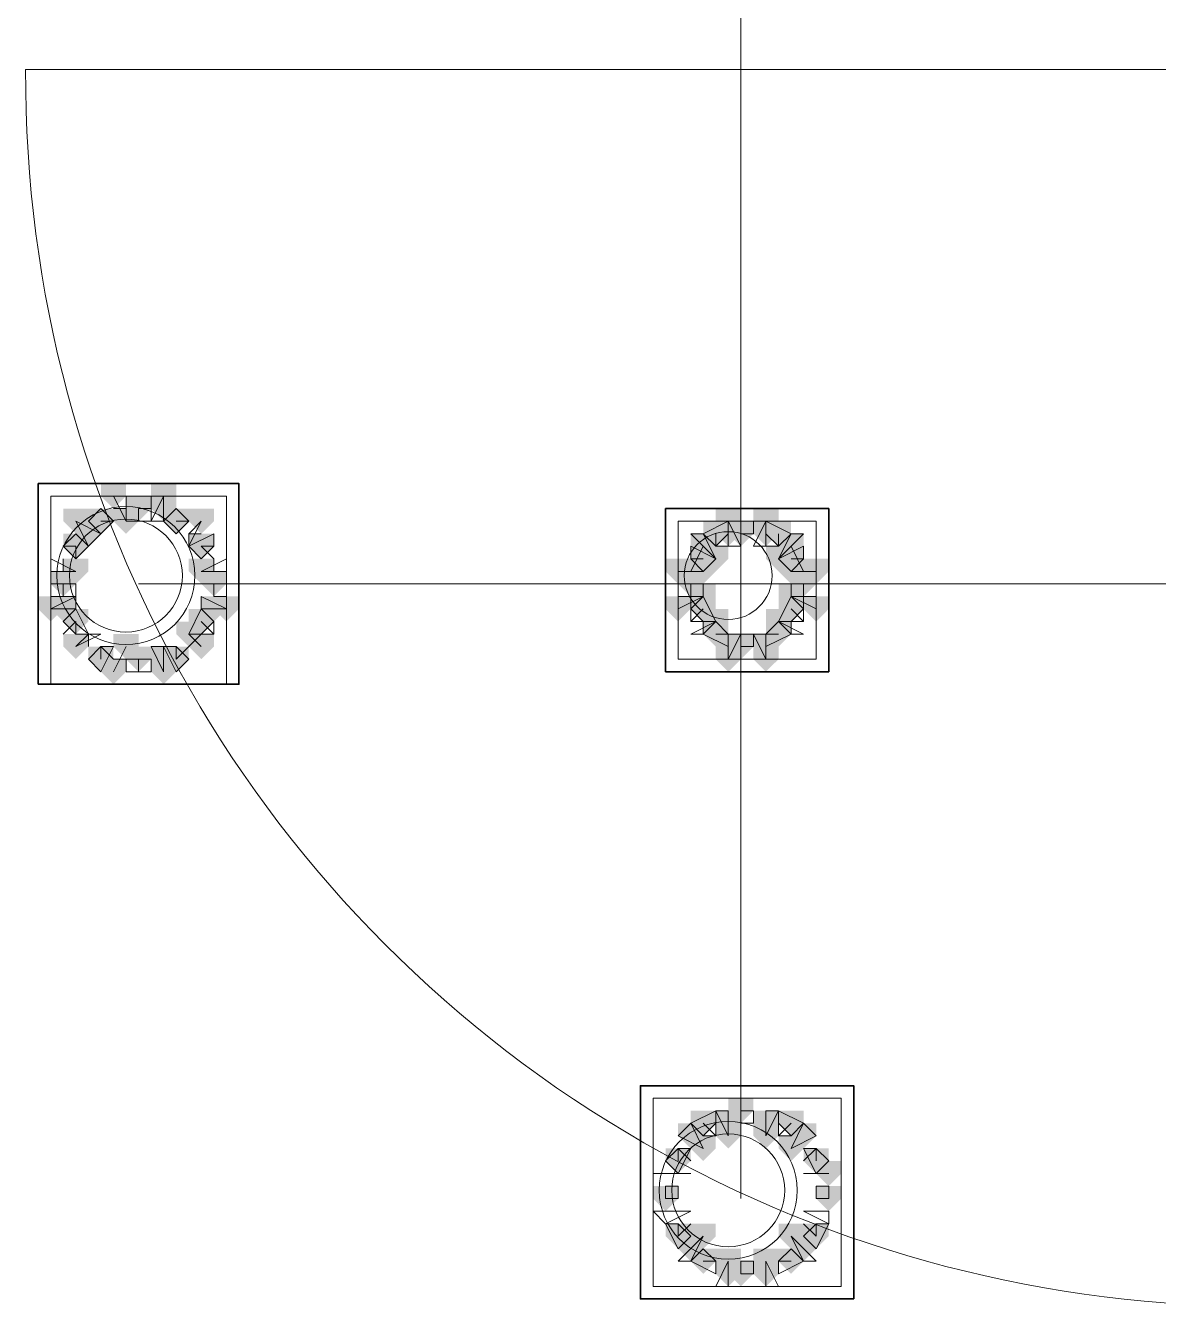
# Model space of a CAD drawing. Header units: millimetres. Extents: x 2315 to 4619, y 1334 to 1897.
# Drawn here: x 3858.02 to 3863.53, y 1548.68 to 1554.92 of the extents above; entities that cross this region are included whole.
import ezdxf

# ---------------------------------------------------------------- set-up
doc = ezdxf.new("R2010")
doc.units = ezdxf.units.MM
for name, color, linetype, true_color in [('PDF_10', 7, 'Continuous', 0x00b85c), ('PDF_AXIS', 7, 'Continuous', 0x00b85c), ('PDF_柱构件', 7, 'Continuous', 0x00b85c), ('PDF_转运站初步方案', 7, 'Continuous', 0x00b85c)]:
    doc.layers.add(name, color=color, linetype=linetype, true_color=true_color)
doc.layers.add('PDF_中心线层', color=1, linetype='Continuous')
doc.layers.add('PDF_粗实线层', color=7, linetype='Continuous')

msp = doc.modelspace()

# ---------------------------------------------------------------- hatches: boundary and pattern name
at = {"layer": 'PDF_10', "transparency": 33554559}
for points in [[(3858.5652, 1552.6298), (3858.5041, 1552.6298), (3858.5041, 1552.5687), (3858.5652, 1552.5076), (3858.6263, 1552.5687), (3858.6263, 1552.6298)], [(3858.5652, 1552.6298), (3858.5041, 1552.6298), (3858.5041, 1552.5687), (3858.5652, 1552.5076), (3858.6263, 1552.5687), (3858.6263, 1552.6298)], [(3858.3819, 1552.5687), (3858.3209, 1552.5687), (3858.3209, 1552.5076), (3858.3819, 1552.4466), (3858.443, 1552.5076), (3858.443, 1552.5687)], [(3858.3819, 1552.5687), (3858.3209, 1552.5687), (3858.3209, 1552.5076), (3858.3819, 1552.4466), (3858.443, 1552.5076), (3858.443, 1552.5687)], [(3858.3819, 1552.5687), (3858.3209, 1552.5687), (3858.3209, 1552.5076), (3858.3819, 1552.4466), (3858.443, 1552.5076), (3858.443, 1552.5687)], [(3858.7484, 1552.5687), (3858.6873, 1552.5687), (3858.6873, 1552.5076), (3858.7484, 1552.4466), (3858.8095, 1552.5076), (3858.8095, 1552.5687)], [(3858.7484, 1552.5687), (3858.6873, 1552.5687), (3858.6873, 1552.5076), (3858.7484, 1552.4466), (3858.8095, 1552.5076), (3858.8095, 1552.5687)], [(3858.7484, 1552.5687), (3858.6873, 1552.5687), (3858.6873, 1552.5076), (3858.7484, 1552.4466), (3858.8095, 1552.5076), (3858.8095, 1552.5687)], [(3861.3749, 1552.5076), (3861.3138, 1552.5076), (3861.3138, 1552.4466), (3861.3749, 1552.3855), (3861.436, 1552.4466), (3861.436, 1552.5076)], [(3861.3749, 1552.5076), (3861.3138, 1552.5076), (3861.3138, 1552.4466), (3861.3749, 1552.3855), (3861.436, 1552.4466), (3861.436, 1552.5076)], [(3861.4971, 1552.5076), (3861.436, 1552.5076), (3861.436, 1552.4466), (3861.4971, 1552.3855), (3861.5582, 1552.4466), (3861.5582, 1552.5076)], [(3861.4971, 1552.5076), (3861.436, 1552.5076), (3861.436, 1552.4466), (3861.4971, 1552.3855), (3861.5582, 1552.4466), (3861.5582, 1552.5076)], [(3861.6803, 1552.5076), (3861.6192, 1552.5076), (3861.6192, 1552.4466), (3861.6803, 1552.3855), (3861.7414, 1552.4466), (3861.7414, 1552.5076)], [(3861.6803, 1552.5076), (3861.6192, 1552.5076), (3861.6192, 1552.4466), (3861.6803, 1552.3855), (3861.7414, 1552.4466), (3861.7414, 1552.5076)], [(3858.2598, 1552.4466), (3858.1987, 1552.4466), (3858.1987, 1552.3855), (3858.2598, 1552.3244), (3858.3209, 1552.3855), (3858.3209, 1552.4466)], [(3858.2598, 1552.4466), (3858.1987, 1552.4466), (3858.1987, 1552.3855), (3858.2598, 1552.3244), (3858.3209, 1552.3855), (3858.3209, 1552.4466)], [(3858.8706, 1552.4466), (3858.8095, 1552.4466), (3858.8095, 1552.3855), (3858.8706, 1552.3244), (3858.9317, 1552.3855), (3858.9317, 1552.4466)], [(3858.8706, 1552.4466), (3858.8095, 1552.4466), (3858.8095, 1552.3855), (3858.8706, 1552.3244), (3858.9317, 1552.3855), (3858.9317, 1552.4466)], [(3861.3138, 1552.3855), (3861.2527, 1552.3855), (3861.2527, 1552.3244), (3861.3138, 1552.2633), (3861.3749, 1552.3244), (3861.3749, 1552.3855)], [(3861.3138, 1552.3855), (3861.2527, 1552.3855), (3861.2527, 1552.3244), (3861.3138, 1552.2633), (3861.3749, 1552.3244), (3861.3749, 1552.3855)], [(3861.7414, 1552.3855), (3861.6803, 1552.3855), (3861.6803, 1552.3244), (3861.7414, 1552.2633), (3861.8025, 1552.3244), (3861.8025, 1552.3855)], [(3861.7414, 1552.3855), (3861.6803, 1552.3855), (3861.6803, 1552.3244), (3861.7414, 1552.2633), (3861.8025, 1552.3244), (3861.8025, 1552.3855)], [(3858.1987, 1552.2633), (3858.1376, 1552.2633), (3858.1376, 1552.2022), (3858.1987, 1552.1412), (3858.2598, 1552.2022), (3858.2598, 1552.2633)], [(3858.1987, 1552.2633), (3858.1376, 1552.2633), (3858.1376, 1552.2022), (3858.1987, 1552.1412), (3858.2598, 1552.2022), (3858.2598, 1552.2633)], [(3858.1987, 1552.2633), (3858.1376, 1552.2633), (3858.1376, 1552.2022), (3858.1987, 1552.1412), (3858.2598, 1552.2022), (3858.2598, 1552.2633)], [(3858.9317, 1552.2633), (3858.8706, 1552.2633), (3858.8706, 1552.2022), (3858.9317, 1552.1412), (3858.9927, 1552.2022), (3858.9927, 1552.2633)], [(3858.9317, 1552.2633), (3858.8706, 1552.2633), (3858.8706, 1552.2022), (3858.9317, 1552.1412), (3858.9927, 1552.2022), (3858.9927, 1552.2633)], [(3861.2527, 1552.2633), (3861.1917, 1552.2633), (3861.1917, 1552.2022), (3861.2527, 1552.1412), (3861.3138, 1552.2022), (3861.3138, 1552.2633)], [(3861.2527, 1552.2633), (3861.1917, 1552.2633), (3861.1917, 1552.2022), (3861.2527, 1552.1412), (3861.3138, 1552.2022), (3861.3138, 1552.2633)], [(3861.2527, 1552.2633), (3861.1917, 1552.2633), (3861.1917, 1552.2022), (3861.2527, 1552.1412), (3861.3138, 1552.2022), (3861.3138, 1552.2633)], [(3861.8025, 1552.2633), (3861.7414, 1552.2633), (3861.7414, 1552.2022), (3861.8025, 1552.1412), (3861.8636, 1552.2022), (3861.8636, 1552.2633)], [(3861.8025, 1552.2633), (3861.7414, 1552.2633), (3861.7414, 1552.2022), (3861.8025, 1552.1412), (3861.8636, 1552.2022), (3861.8636, 1552.2633)], [(3861.8025, 1552.2633), (3861.7414, 1552.2633), (3861.7414, 1552.2022), (3861.8025, 1552.1412), (3861.8636, 1552.2022), (3861.8636, 1552.2633)], [(3861.3138, 1552.1412), (3861.2527, 1552.1412), (3861.2527, 1552.0801), (3861.3138, 1552.019), (3861.3749, 1552.0801), (3861.3749, 1552.1412)], [(3861.3138, 1552.1412), (3861.2527, 1552.1412), (3861.2527, 1552.0801), (3861.3138, 1552.019), (3861.3749, 1552.0801), (3861.3749, 1552.1412)], [(3861.7414, 1552.1412), (3861.6803, 1552.1412), (3861.6803, 1552.0801), (3861.7414, 1552.019), (3861.8025, 1552.0801), (3861.8025, 1552.1412)], [(3861.7414, 1552.1412), (3861.6803, 1552.1412), (3861.6803, 1552.0801), (3861.7414, 1552.019), (3861.8025, 1552.0801), (3861.8025, 1552.1412)], [(3858.2598, 1552.0801), (3858.1987, 1552.0801), (3858.1987, 1552.019), (3858.2598, 1551.9579), (3858.3209, 1552.019), (3858.3209, 1552.0801)], [(3858.2598, 1552.0801), (3858.1987, 1552.0801), (3858.1987, 1552.019), (3858.2598, 1551.9579), (3858.3209, 1552.019), (3858.3209, 1552.0801)], [(3858.8706, 1552.0801), (3858.8095, 1552.0801), (3858.8095, 1552.019), (3858.8706, 1551.9579), (3858.9317, 1552.019), (3858.9317, 1552.0801)], [(3858.8706, 1552.0801), (3858.8095, 1552.0801), (3858.8095, 1552.019), (3858.8706, 1551.9579), (3858.9317, 1552.019), (3858.9317, 1552.0801)], [(3861.3749, 1552.019), (3861.3138, 1552.019), (3861.3138, 1551.9579), (3861.3749, 1551.8968), (3861.436, 1551.9579), (3861.436, 1552.019)], [(3861.3749, 1552.019), (3861.3138, 1552.019), (3861.3138, 1551.9579), (3861.3749, 1551.8968), (3861.436, 1551.9579), (3861.436, 1552.019)], [(3861.3749, 1552.019), (3861.3138, 1552.019), (3861.3138, 1551.9579), (3861.3749, 1551.8968), (3861.436, 1551.9579), (3861.436, 1552.019)], [(3861.6803, 1552.019), (3861.6192, 1552.019), (3861.6192, 1551.9579), (3861.6803, 1551.8968), (3861.7414, 1551.9579), (3861.7414, 1552.019)], [(3861.6803, 1552.019), (3861.6192, 1552.019), (3861.6192, 1551.9579), (3861.6803, 1551.8968), (3861.7414, 1551.9579), (3861.7414, 1552.019)], [(3861.6803, 1552.019), (3861.6192, 1552.019), (3861.6192, 1551.9579), (3861.6803, 1551.8968), (3861.7414, 1551.9579), (3861.7414, 1552.019)], [(3861.4971, 1551.9579), (3861.436, 1551.9579), (3861.436, 1551.8968), (3861.4971, 1551.8357), (3861.5582, 1551.8968), (3861.5582, 1551.9579)], [(3861.4971, 1551.9579), (3861.436, 1551.9579), (3861.436, 1551.8968), (3861.4971, 1551.8357), (3861.5582, 1551.8968), (3861.5582, 1551.9579)], [(3858.3819, 1551.8968), (3858.3209, 1551.8968), (3858.3209, 1551.8357), (3858.3819, 1551.7747), (3858.443, 1551.8357), (3858.443, 1551.8968)], [(3858.3819, 1551.8968), (3858.3209, 1551.8968), (3858.3209, 1551.8357), (3858.3819, 1551.7747), (3858.443, 1551.8357), (3858.443, 1551.8968)], [(3858.5652, 1551.8968), (3858.5041, 1551.8968), (3858.5041, 1551.8357), (3858.5652, 1551.7747), (3858.6263, 1551.8357), (3858.6263, 1551.8968)], [(3858.5652, 1551.8968), (3858.5041, 1551.8968), (3858.5041, 1551.8357), (3858.5652, 1551.7747), (3858.6263, 1551.8357), (3858.6263, 1551.8968)], [(3858.7484, 1551.8968), (3858.6873, 1551.8968), (3858.6873, 1551.8357), (3858.7484, 1551.7747), (3858.8095, 1551.8357), (3858.8095, 1551.8968)], [(3858.7484, 1551.8968), (3858.6873, 1551.8968), (3858.6873, 1551.8357), (3858.7484, 1551.7747), (3858.8095, 1551.8357), (3858.8095, 1551.8968)], [(3861.4971, 1549.6979), (3861.436, 1549.6979), (3861.436, 1549.6368), (3861.4971, 1549.5757), (3861.5582, 1549.6368), (3861.5582, 1549.6979)], [(3861.4971, 1549.6979), (3861.436, 1549.6979), (3861.436, 1549.6368), (3861.4971, 1549.5757), (3861.5582, 1549.6368), (3861.5582, 1549.6979)], [(3861.3138, 1549.6368), (3861.2527, 1549.6368), (3861.2527, 1549.5757), (3861.3138, 1549.5147), (3861.3749, 1549.5757), (3861.3749, 1549.6368)], [(3861.3138, 1549.6368), (3861.2527, 1549.6368), (3861.2527, 1549.5757), (3861.3138, 1549.5147), (3861.3749, 1549.5757), (3861.3749, 1549.6368)], [(3861.7414, 1549.6368), (3861.6803, 1549.6368), (3861.6803, 1549.5757), (3861.7414, 1549.5147), (3861.8025, 1549.5757), (3861.8025, 1549.6368)], [(3861.7414, 1549.6368), (3861.6803, 1549.6368), (3861.6803, 1549.5757), (3861.7414, 1549.5147), (3861.8025, 1549.5757), (3861.8025, 1549.6368)], [(3861.1917, 1549.4536), (3861.1306, 1549.4536), (3861.1306, 1549.3925), (3861.1917, 1549.3314), (3861.2527, 1549.3925), (3861.2527, 1549.4536)], [(3861.1917, 1549.4536), (3861.1306, 1549.4536), (3861.1306, 1549.3925), (3861.1917, 1549.3314), (3861.2527, 1549.3925), (3861.2527, 1549.4536)], [(3861.8636, 1549.4536), (3861.8025, 1549.4536), (3861.8025, 1549.3925), (3861.8636, 1549.3314), (3861.9246, 1549.3925), (3861.9246, 1549.4536)], [(3861.8636, 1549.4536), (3861.8025, 1549.4536), (3861.8025, 1549.3925), (3861.8636, 1549.3314), (3861.9246, 1549.3925), (3861.9246, 1549.4536)], [(3861.1306, 1549.2703), (3861.0695, 1549.2703), (3861.0695, 1549.2093), (3861.1306, 1549.1482), (3861.1917, 1549.2093), (3861.1917, 1549.2703)], [(3861.1306, 1549.2703), (3861.0695, 1549.2703), (3861.0695, 1549.2093), (3861.1306, 1549.1482), (3861.1917, 1549.2093), (3861.1917, 1549.2703)], [(3861.9246, 1549.2703), (3861.8636, 1549.2703), (3861.8636, 1549.2093), (3861.9246, 1549.1482), (3861.9857, 1549.2093), (3861.9857, 1549.2703)], [(3861.9246, 1549.2703), (3861.8636, 1549.2703), (3861.8636, 1549.2093), (3861.9246, 1549.1482), (3861.9857, 1549.2093), (3861.9857, 1549.2703)], [(3861.1917, 1549.0871), (3861.1306, 1549.0871), (3861.1306, 1549.026), (3861.1917, 1548.9649), (3861.2527, 1549.026), (3861.2527, 1549.0871)], [(3861.1917, 1549.0871), (3861.1306, 1549.0871), (3861.1306, 1549.026), (3861.1917, 1548.9649), (3861.2527, 1549.026), (3861.2527, 1549.0871)], [(3861.8636, 1549.0871), (3861.8025, 1549.0871), (3861.8025, 1549.026), (3861.8636, 1548.9649), (3861.9246, 1549.026), (3861.9246, 1549.0871)], [(3861.8636, 1549.0871), (3861.8025, 1549.0871), (3861.8025, 1549.026), (3861.8636, 1548.9649), (3861.9246, 1549.026), (3861.9246, 1549.0871)], [(3861.3138, 1548.9649), (3861.2527, 1548.9649), (3861.2527, 1548.9039), (3861.3138, 1548.8428), (3861.3749, 1548.9039), (3861.3749, 1548.9649)], [(3861.3138, 1548.9649), (3861.2527, 1548.9649), (3861.2527, 1548.9039), (3861.3138, 1548.8428), (3861.3749, 1548.9039), (3861.3749, 1548.9649)], [(3861.7414, 1548.9649), (3861.6803, 1548.9649), (3861.6803, 1548.9039), (3861.7414, 1548.8428), (3861.8025, 1548.9039), (3861.8025, 1548.9649)], [(3861.7414, 1548.9649), (3861.6803, 1548.9649), (3861.6803, 1548.9039), (3861.7414, 1548.8428), (3861.8025, 1548.9039), (3861.8025, 1548.9649)], [(3861.4971, 1548.9039), (3861.436, 1548.9039), (3861.436, 1548.8428), (3861.4971, 1548.7817), (3861.5582, 1548.8428), (3861.5582, 1548.9039)], [(3861.4971, 1548.9039), (3861.436, 1548.9039), (3861.436, 1548.8428), (3861.4971, 1548.7817), (3861.5582, 1548.8428), (3861.5582, 1548.9039)]]:
    msp.add_hatch(color=6, dxfattribs=at).paths.add_polyline_path(points)
at = {"layer": 'PDF_柱构件', "transparency": 33554559}
for points in [[(3858.443, 1552.6909), (3858.3819, 1552.6909), (3858.3819, 1552.6298), (3858.443, 1552.5687), (3858.5041, 1552.6298), (3858.5041, 1552.6909)], [(3858.6873, 1552.6909), (3858.6263, 1552.6909), (3858.6263, 1552.6298), (3858.6873, 1552.5687), (3858.7484, 1552.6298), (3858.7484, 1552.6909)], [(3858.6873, 1552.6298), (3858.6263, 1552.6298), (3858.6263, 1552.5687), (3858.6873, 1552.5076), (3858.7484, 1552.5687), (3858.7484, 1552.6298)], [(3858.2598, 1552.5687), (3858.1987, 1552.5687), (3858.1987, 1552.5076), (3858.2598, 1552.4466), (3858.3209, 1552.5076), (3858.3209, 1552.5687)], [(3858.5041, 1552.5687), (3858.443, 1552.5687), (3858.443, 1552.5076), (3858.5041, 1552.4466), (3858.5652, 1552.5076), (3858.5652, 1552.5687)], [(3858.8706, 1552.5687), (3858.8095, 1552.5687), (3858.8095, 1552.5076), (3858.8706, 1552.4466), (3858.9317, 1552.5076), (3858.9317, 1552.5687)], [(3861.436, 1552.5687), (3861.3749, 1552.5687), (3861.3749, 1552.5076), (3861.436, 1552.4466), (3861.4971, 1552.5076), (3861.4971, 1552.5687)], [(3861.6192, 1552.5687), (3861.5582, 1552.5687), (3861.5582, 1552.5076), (3861.6192, 1552.4466), (3861.6803, 1552.5076), (3861.6803, 1552.5687)], [(3858.3209, 1552.5076), (3858.2598, 1552.5076), (3858.2598, 1552.4466), (3858.3209, 1552.3855), (3858.3819, 1552.4466), (3858.3819, 1552.5076)], [(3861.436, 1552.5076), (3861.3749, 1552.5076), (3861.3749, 1552.4466), (3861.436, 1552.3855), (3861.4971, 1552.4466), (3861.4971, 1552.5076)], [(3861.6192, 1552.5076), (3861.5582, 1552.5076), (3861.5582, 1552.4466), (3861.6192, 1552.3855), (3861.6803, 1552.4466), (3861.6803, 1552.5076)], [(3861.3138, 1552.4466), (3861.2527, 1552.4466), (3861.2527, 1552.3855), (3861.3138, 1552.3244), (3861.3749, 1552.3855), (3861.3749, 1552.4466)], [(3861.7414, 1552.4466), (3861.6803, 1552.4466), (3861.6803, 1552.3855), (3861.7414, 1552.3244), (3861.8025, 1552.3855), (3861.8025, 1552.4466)], [(3861.3749, 1552.3855), (3861.3138, 1552.3855), (3861.3138, 1552.3244), (3861.3749, 1552.2633), (3861.436, 1552.3244), (3861.436, 1552.3855)], [(3861.6803, 1552.3855), (3861.6192, 1552.3855), (3861.6192, 1552.3244), (3861.6803, 1552.2633), (3861.7414, 1552.3244), (3861.7414, 1552.3855)], [(3858.2598, 1552.3244), (3858.1987, 1552.3244), (3858.1987, 1552.2633), (3858.2598, 1552.2022), (3858.3209, 1552.2633), (3858.3209, 1552.3244)], [(3858.8706, 1552.3244), (3858.8095, 1552.3244), (3858.8095, 1552.2633), (3858.8706, 1552.2022), (3858.9317, 1552.2633), (3858.9317, 1552.3244)], [(3861.1917, 1552.3244), (3861.1306, 1552.3244), (3861.1306, 1552.2633), (3861.1917, 1552.2022), (3861.2527, 1552.2633), (3861.2527, 1552.3244)], [(3861.2527, 1552.3244), (3861.1917, 1552.3244), (3861.1917, 1552.2633), (3861.2527, 1552.2022), (3861.3138, 1552.2633), (3861.3138, 1552.3244)], [(3861.3138, 1552.3244), (3861.2527, 1552.3244), (3861.2527, 1552.2633), (3861.3138, 1552.2022), (3861.3749, 1552.2633), (3861.3749, 1552.3244)], [(3861.7414, 1552.3244), (3861.6803, 1552.3244), (3861.6803, 1552.2633), (3861.7414, 1552.2022), (3861.8025, 1552.2633), (3861.8025, 1552.3244)], [(3861.8025, 1552.3244), (3861.7414, 1552.3244), (3861.7414, 1552.2633), (3861.8025, 1552.2022), (3861.8636, 1552.2633), (3861.8636, 1552.3244)], [(3861.8636, 1552.3244), (3861.8025, 1552.3244), (3861.8025, 1552.2633), (3861.8636, 1552.2022), (3861.9246, 1552.2633), (3861.9246, 1552.3244)], [(3861.3138, 1552.2022), (3861.2527, 1552.2022), (3861.2527, 1552.1412), (3861.3138, 1552.0801), (3861.3749, 1552.1412), (3861.3749, 1552.2022)], [(3861.7414, 1552.2022), (3861.6803, 1552.2022), (3861.6803, 1552.1412), (3861.7414, 1552.0801), (3861.8025, 1552.1412), (3861.8025, 1552.2022)], [(3858.1376, 1552.1412), (3858.0765, 1552.1412), (3858.0765, 1552.0801), (3858.1376, 1552.019), (3858.1987, 1552.0801), (3858.1987, 1552.1412)], [(3858.1987, 1552.1412), (3858.1376, 1552.1412), (3858.1376, 1552.0801), (3858.1987, 1552.019), (3858.2598, 1552.0801), (3858.2598, 1552.1412)], [(3858.9317, 1552.1412), (3858.8706, 1552.1412), (3858.8706, 1552.0801), (3858.9317, 1552.019), (3858.9927, 1552.0801), (3858.9927, 1552.1412)], [(3858.9927, 1552.1412), (3858.9317, 1552.1412), (3858.9317, 1552.0801), (3858.9927, 1552.019), (3859.0538, 1552.0801), (3859.0538, 1552.1412)], [(3861.1917, 1552.1412), (3861.1306, 1552.1412), (3861.1306, 1552.0801), (3861.1917, 1552.019), (3861.2527, 1552.0801), (3861.2527, 1552.1412)], [(3861.8636, 1552.1412), (3861.8025, 1552.1412), (3861.8025, 1552.0801), (3861.8636, 1552.019), (3861.9246, 1552.0801), (3861.9246, 1552.1412)], [(3861.3749, 1552.0801), (3861.3138, 1552.0801), (3861.3138, 1552.019), (3861.3749, 1551.9579), (3861.436, 1552.019), (3861.436, 1552.0801)], [(3861.6803, 1552.0801), (3861.6192, 1552.0801), (3861.6192, 1552.019), (3861.6803, 1551.9579), (3861.7414, 1552.019), (3861.7414, 1552.0801)], [(3858.8095, 1552.019), (3858.7484, 1552.019), (3858.7484, 1551.9579), (3858.8095, 1551.8968), (3858.8706, 1551.9579), (3858.8706, 1552.019)], [(3858.2598, 1551.9579), (3858.1987, 1551.9579), (3858.1987, 1551.8968), (3858.2598, 1551.8357), (3858.3209, 1551.8968), (3858.3209, 1551.9579)], [(3858.5041, 1551.9579), (3858.443, 1551.9579), (3858.443, 1551.8968), (3858.5041, 1551.8357), (3858.5652, 1551.8968), (3858.5652, 1551.9579)], [(3858.8706, 1551.9579), (3858.8095, 1551.9579), (3858.8095, 1551.8968), (3858.8706, 1551.8357), (3858.9317, 1551.8968), (3858.9317, 1551.9579)], [(3861.436, 1551.9579), (3861.3749, 1551.9579), (3861.3749, 1551.8968), (3861.436, 1551.8357), (3861.4971, 1551.8968), (3861.4971, 1551.9579)], [(3861.6192, 1551.9579), (3861.5582, 1551.9579), (3861.5582, 1551.8968), (3861.6192, 1551.8357), (3861.6803, 1551.8968), (3861.6803, 1551.9579)], [(3858.6873, 1551.8968), (3858.6263, 1551.8968), (3858.6263, 1551.8357), (3858.6873, 1551.7747), (3858.7484, 1551.8357), (3858.7484, 1551.8968)], [(3861.436, 1551.8968), (3861.3749, 1551.8968), (3861.3749, 1551.8357), (3861.436, 1551.7747), (3861.4971, 1551.8357), (3861.4971, 1551.8968)], [(3861.6192, 1551.8968), (3861.5582, 1551.8968), (3861.5582, 1551.8357), (3861.6192, 1551.7747), (3861.6803, 1551.8357), (3861.6803, 1551.8968)], [(3858.443, 1551.8357), (3858.3819, 1551.8357), (3858.3819, 1551.7747), (3858.443, 1551.7136), (3858.5041, 1551.7747), (3858.5041, 1551.8357)], [(3858.6873, 1551.8357), (3858.6263, 1551.8357), (3858.6263, 1551.7747), (3858.6873, 1551.7136), (3858.7484, 1551.7747), (3858.7484, 1551.8357)], [(3861.436, 1549.6368), (3861.3749, 1549.6368), (3861.3749, 1549.5757), (3861.436, 1549.5147), (3861.4971, 1549.5757), (3861.4971, 1549.6368)], [(3861.6192, 1549.6368), (3861.5582, 1549.6368), (3861.5582, 1549.5757), (3861.6192, 1549.5147), (3861.6803, 1549.5757), (3861.6803, 1549.6368)], [(3861.2527, 1549.5757), (3861.1917, 1549.5757), (3861.1917, 1549.5147), (3861.2527, 1549.4536), (3861.3138, 1549.5147), (3861.3138, 1549.5757)], [(3861.436, 1549.5757), (3861.3749, 1549.5757), (3861.3749, 1549.5147), (3861.436, 1549.4536), (3861.4971, 1549.5147), (3861.4971, 1549.5757)], [(3861.6192, 1549.5757), (3861.5582, 1549.5757), (3861.5582, 1549.5147), (3861.6192, 1549.4536), (3861.6803, 1549.5147), (3861.6803, 1549.5757)], [(3861.8025, 1549.5757), (3861.7414, 1549.5757), (3861.7414, 1549.5147), (3861.8025, 1549.4536), (3861.8636, 1549.5147), (3861.8636, 1549.5757)], [(3861.3138, 1549.5147), (3861.2527, 1549.5147), (3861.2527, 1549.4536), (3861.3138, 1549.3925), (3861.3749, 1549.4536), (3861.3749, 1549.5147)], [(3861.7414, 1549.5147), (3861.6803, 1549.5147), (3861.6803, 1549.4536), (3861.7414, 1549.3925), (3861.8025, 1549.4536), (3861.8025, 1549.5147)], [(3861.9246, 1549.3925), (3861.8636, 1549.3925), (3861.8636, 1549.3314), (3861.9246, 1549.2703), (3861.9857, 1549.3314), (3861.9857, 1549.3925)], [(3861.3138, 1549.0871), (3861.2527, 1549.0871), (3861.2527, 1549.026), (3861.3138, 1548.9649), (3861.3749, 1549.026), (3861.3749, 1549.0871)], [(3861.7414, 1549.0871), (3861.6803, 1549.0871), (3861.6803, 1549.026), (3861.7414, 1548.9649), (3861.8025, 1549.026), (3861.8025, 1549.0871)], [(3861.2527, 1549.026), (3861.1917, 1549.026), (3861.1917, 1548.9649), (3861.2527, 1548.9039), (3861.3138, 1548.9649), (3861.3138, 1549.026)], [(3861.8025, 1549.026), (3861.7414, 1549.026), (3861.7414, 1548.9649), (3861.8025, 1548.9039), (3861.8636, 1548.9649), (3861.8636, 1549.026)], [(3861.436, 1548.9649), (3861.3749, 1548.9649), (3861.3749, 1548.9039), (3861.436, 1548.8428), (3861.4971, 1548.9039), (3861.4971, 1548.9649)], [(3861.6192, 1548.9649), (3861.5582, 1548.9649), (3861.5582, 1548.9039), (3861.6192, 1548.8428), (3861.6803, 1548.9039), (3861.6803, 1548.9649)], [(3861.436, 1548.9039), (3861.3749, 1548.9039), (3861.3749, 1548.8428), (3861.436, 1548.7817), (3861.4971, 1548.8428), (3861.4971, 1548.9039)], [(3861.6192, 1548.9039), (3861.5582, 1548.9039), (3861.5582, 1548.8428), (3861.6192, 1548.7817), (3861.6803, 1548.8428), (3861.6803, 1548.9039)]]:
    msp.add_hatch(color=6, dxfattribs=at).paths.add_polyline_path(points)
at = {"layer": 'PDF_转运站初步方案', "transparency": 33554559}
for points in [[(3858.5652, 1552.6298), (3858.5041, 1552.6298), (3858.5041, 1552.5687), (3858.5652, 1552.5076), (3858.6263, 1552.5687), (3858.6263, 1552.6298)], [(3858.5652, 1552.6298), (3858.5041, 1552.6298), (3858.5041, 1552.5687), (3858.5652, 1552.5076), (3858.6263, 1552.5687), (3858.6263, 1552.6298)], [(3858.3819, 1552.5687), (3858.3209, 1552.5687), (3858.3209, 1552.5076), (3858.3819, 1552.4466), (3858.443, 1552.5076), (3858.443, 1552.5687)], [(3858.3819, 1552.5687), (3858.3209, 1552.5687), (3858.3209, 1552.5076), (3858.3819, 1552.4466), (3858.443, 1552.5076), (3858.443, 1552.5687)], [(3858.7484, 1552.5687), (3858.6873, 1552.5687), (3858.6873, 1552.5076), (3858.7484, 1552.4466), (3858.8095, 1552.5076), (3858.8095, 1552.5687)], [(3858.7484, 1552.5687), (3858.6873, 1552.5687), (3858.6873, 1552.5076), (3858.7484, 1552.4466), (3858.8095, 1552.5076), (3858.8095, 1552.5687)], [(3861.3749, 1552.5076), (3861.3138, 1552.5076), (3861.3138, 1552.4466), (3861.3749, 1552.3855), (3861.436, 1552.4466), (3861.436, 1552.5076)], [(3861.3749, 1552.5076), (3861.3138, 1552.5076), (3861.3138, 1552.4466), (3861.3749, 1552.3855), (3861.436, 1552.4466), (3861.436, 1552.5076)], [(3861.4971, 1552.5076), (3861.436, 1552.5076), (3861.436, 1552.4466), (3861.4971, 1552.3855), (3861.5582, 1552.4466), (3861.5582, 1552.5076)], [(3861.4971, 1552.5076), (3861.436, 1552.5076), (3861.436, 1552.4466), (3861.4971, 1552.3855), (3861.5582, 1552.4466), (3861.5582, 1552.5076)], [(3861.6803, 1552.5076), (3861.6192, 1552.5076), (3861.6192, 1552.4466), (3861.6803, 1552.3855), (3861.7414, 1552.4466), (3861.7414, 1552.5076)], [(3861.6803, 1552.5076), (3861.6192, 1552.5076), (3861.6192, 1552.4466), (3861.6803, 1552.3855), (3861.7414, 1552.4466), (3861.7414, 1552.5076)], [(3858.2598, 1552.4466), (3858.1987, 1552.4466), (3858.1987, 1552.3855), (3858.2598, 1552.3244), (3858.3209, 1552.3855), (3858.3209, 1552.4466)], [(3858.2598, 1552.4466), (3858.1987, 1552.4466), (3858.1987, 1552.3855), (3858.2598, 1552.3244), (3858.3209, 1552.3855), (3858.3209, 1552.4466)], [(3858.8706, 1552.4466), (3858.8095, 1552.4466), (3858.8095, 1552.3855), (3858.8706, 1552.3244), (3858.9317, 1552.3855), (3858.9317, 1552.4466)], [(3858.8706, 1552.4466), (3858.8095, 1552.4466), (3858.8095, 1552.3855), (3858.8706, 1552.3244), (3858.9317, 1552.3855), (3858.9317, 1552.4466)], [(3861.3138, 1552.3855), (3861.2527, 1552.3855), (3861.2527, 1552.3244), (3861.3138, 1552.2633), (3861.3749, 1552.3244), (3861.3749, 1552.3855)], [(3861.3138, 1552.3855), (3861.2527, 1552.3855), (3861.2527, 1552.3244), (3861.3138, 1552.2633), (3861.3749, 1552.3244), (3861.3749, 1552.3855)], [(3861.7414, 1552.3855), (3861.6803, 1552.3855), (3861.6803, 1552.3244), (3861.7414, 1552.2633), (3861.8025, 1552.3244), (3861.8025, 1552.3855)], [(3861.7414, 1552.3855), (3861.6803, 1552.3855), (3861.6803, 1552.3244), (3861.7414, 1552.2633), (3861.8025, 1552.3244), (3861.8025, 1552.3855)], [(3858.1987, 1552.2633), (3858.1376, 1552.2633), (3858.1376, 1552.2022), (3858.1987, 1552.1412), (3858.2598, 1552.2022), (3858.2598, 1552.2633)], [(3858.1987, 1552.2633), (3858.1376, 1552.2633), (3858.1376, 1552.2022), (3858.1987, 1552.1412), (3858.2598, 1552.2022), (3858.2598, 1552.2633)], [(3858.9317, 1552.2633), (3858.8706, 1552.2633), (3858.8706, 1552.2022), (3858.9317, 1552.1412), (3858.9927, 1552.2022), (3858.9927, 1552.2633)], [(3858.9317, 1552.2633), (3858.8706, 1552.2633), (3858.8706, 1552.2022), (3858.9317, 1552.1412), (3858.9927, 1552.2022), (3858.9927, 1552.2633)], [(3861.2527, 1552.2633), (3861.1917, 1552.2633), (3861.1917, 1552.2022), (3861.2527, 1552.1412), (3861.3138, 1552.2022), (3861.3138, 1552.2633)], [(3861.2527, 1552.2633), (3861.1917, 1552.2633), (3861.1917, 1552.2022), (3861.2527, 1552.1412), (3861.3138, 1552.2022), (3861.3138, 1552.2633)], [(3861.8025, 1552.2633), (3861.7414, 1552.2633), (3861.7414, 1552.2022), (3861.8025, 1552.1412), (3861.8636, 1552.2022), (3861.8636, 1552.2633)], [(3861.8025, 1552.2633), (3861.7414, 1552.2633), (3861.7414, 1552.2022), (3861.8025, 1552.1412), (3861.8636, 1552.2022), (3861.8636, 1552.2633)], [(3861.3138, 1552.1412), (3861.2527, 1552.1412), (3861.2527, 1552.0801), (3861.3138, 1552.019), (3861.3749, 1552.0801), (3861.3749, 1552.1412)], [(3861.3138, 1552.1412), (3861.2527, 1552.1412), (3861.2527, 1552.0801), (3861.3138, 1552.019), (3861.3749, 1552.0801), (3861.3749, 1552.1412)], [(3861.7414, 1552.1412), (3861.6803, 1552.1412), (3861.6803, 1552.0801), (3861.7414, 1552.019), (3861.8025, 1552.0801), (3861.8025, 1552.1412)], [(3861.7414, 1552.1412), (3861.6803, 1552.1412), (3861.6803, 1552.0801), (3861.7414, 1552.019), (3861.8025, 1552.0801), (3861.8025, 1552.1412)], [(3858.2598, 1552.0801), (3858.1987, 1552.0801), (3858.1987, 1552.019), (3858.2598, 1551.9579), (3858.3209, 1552.019), (3858.3209, 1552.0801)], [(3858.2598, 1552.0801), (3858.1987, 1552.0801), (3858.1987, 1552.019), (3858.2598, 1551.9579), (3858.3209, 1552.019), (3858.3209, 1552.0801)], [(3858.8706, 1552.0801), (3858.8095, 1552.0801), (3858.8095, 1552.019), (3858.8706, 1551.9579), (3858.9317, 1552.019), (3858.9317, 1552.0801)], [(3858.8706, 1552.0801), (3858.8095, 1552.0801), (3858.8095, 1552.019), (3858.8706, 1551.9579), (3858.9317, 1552.019), (3858.9317, 1552.0801)], [(3861.3749, 1552.019), (3861.3138, 1552.019), (3861.3138, 1551.9579), (3861.3749, 1551.8968), (3861.436, 1551.9579), (3861.436, 1552.019)], [(3861.3749, 1552.019), (3861.3138, 1552.019), (3861.3138, 1551.9579), (3861.3749, 1551.8968), (3861.436, 1551.9579), (3861.436, 1552.019)], [(3861.6803, 1552.019), (3861.6192, 1552.019), (3861.6192, 1551.9579), (3861.6803, 1551.8968), (3861.7414, 1551.9579), (3861.7414, 1552.019)], [(3861.6803, 1552.019), (3861.6192, 1552.019), (3861.6192, 1551.9579), (3861.6803, 1551.8968), (3861.7414, 1551.9579), (3861.7414, 1552.019)], [(3861.4971, 1551.9579), (3861.436, 1551.9579), (3861.436, 1551.8968), (3861.4971, 1551.8357), (3861.5582, 1551.8968), (3861.5582, 1551.9579)], [(3861.4971, 1551.9579), (3861.436, 1551.9579), (3861.436, 1551.8968), (3861.4971, 1551.8357), (3861.5582, 1551.8968), (3861.5582, 1551.9579)], [(3858.3819, 1551.8968), (3858.3209, 1551.8968), (3858.3209, 1551.8357), (3858.3819, 1551.7747), (3858.443, 1551.8357), (3858.443, 1551.8968)], [(3858.3819, 1551.8968), (3858.3209, 1551.8968), (3858.3209, 1551.8357), (3858.3819, 1551.7747), (3858.443, 1551.8357), (3858.443, 1551.8968)], [(3858.5652, 1551.8968), (3858.5041, 1551.8968), (3858.5041, 1551.8357), (3858.5652, 1551.7747), (3858.6263, 1551.8357), (3858.6263, 1551.8968)], [(3858.5652, 1551.8968), (3858.5041, 1551.8968), (3858.5041, 1551.8357), (3858.5652, 1551.7747), (3858.6263, 1551.8357), (3858.6263, 1551.8968)], [(3858.7484, 1551.8968), (3858.6873, 1551.8968), (3858.6873, 1551.8357), (3858.7484, 1551.7747), (3858.8095, 1551.8357), (3858.8095, 1551.8968)], [(3858.7484, 1551.8968), (3858.6873, 1551.8968), (3858.6873, 1551.8357), (3858.7484, 1551.7747), (3858.8095, 1551.8357), (3858.8095, 1551.8968)], [(3861.4971, 1549.6979), (3861.436, 1549.6979), (3861.436, 1549.6368), (3861.4971, 1549.5757), (3861.5582, 1549.6368), (3861.5582, 1549.6979)], [(3861.4971, 1549.6979), (3861.436, 1549.6979), (3861.436, 1549.6368), (3861.4971, 1549.5757), (3861.5582, 1549.6368), (3861.5582, 1549.6979)], [(3861.3138, 1549.6368), (3861.2527, 1549.6368), (3861.2527, 1549.5757), (3861.3138, 1549.5147), (3861.3749, 1549.5757), (3861.3749, 1549.6368)], [(3861.3138, 1549.6368), (3861.2527, 1549.6368), (3861.2527, 1549.5757), (3861.3138, 1549.5147), (3861.3749, 1549.5757), (3861.3749, 1549.6368)], [(3861.7414, 1549.6368), (3861.6803, 1549.6368), (3861.6803, 1549.5757), (3861.7414, 1549.5147), (3861.8025, 1549.5757), (3861.8025, 1549.6368)], [(3861.7414, 1549.6368), (3861.6803, 1549.6368), (3861.6803, 1549.5757), (3861.7414, 1549.5147), (3861.8025, 1549.5757), (3861.8025, 1549.6368)], [(3861.1917, 1549.4536), (3861.1306, 1549.4536), (3861.1306, 1549.3925), (3861.1917, 1549.3314), (3861.2527, 1549.3925), (3861.2527, 1549.4536)], [(3861.1917, 1549.4536), (3861.1306, 1549.4536), (3861.1306, 1549.3925), (3861.1917, 1549.3314), (3861.2527, 1549.3925), (3861.2527, 1549.4536)], [(3861.8636, 1549.4536), (3861.8025, 1549.4536), (3861.8025, 1549.3925), (3861.8636, 1549.3314), (3861.9246, 1549.3925), (3861.9246, 1549.4536)], [(3861.8636, 1549.4536), (3861.8025, 1549.4536), (3861.8025, 1549.3925), (3861.8636, 1549.3314), (3861.9246, 1549.3925), (3861.9246, 1549.4536)], [(3861.1306, 1549.2703), (3861.0695, 1549.2703), (3861.0695, 1549.2093), (3861.1306, 1549.1482), (3861.1917, 1549.2093), (3861.1917, 1549.2703)], [(3861.1306, 1549.2703), (3861.0695, 1549.2703), (3861.0695, 1549.2093), (3861.1306, 1549.1482), (3861.1917, 1549.2093), (3861.1917, 1549.2703)], [(3861.9246, 1549.2703), (3861.8636, 1549.2703), (3861.8636, 1549.2093), (3861.9246, 1549.1482), (3861.9857, 1549.2093), (3861.9857, 1549.2703)], [(3861.9246, 1549.2703), (3861.8636, 1549.2703), (3861.8636, 1549.2093), (3861.9246, 1549.1482), (3861.9857, 1549.2093), (3861.9857, 1549.2703)], [(3861.1917, 1549.0871), (3861.1306, 1549.0871), (3861.1306, 1549.026), (3861.1917, 1548.9649), (3861.2527, 1549.026), (3861.2527, 1549.0871)], [(3861.1917, 1549.0871), (3861.1306, 1549.0871), (3861.1306, 1549.026), (3861.1917, 1548.9649), (3861.2527, 1549.026), (3861.2527, 1549.0871)], [(3861.8636, 1549.0871), (3861.8025, 1549.0871), (3861.8025, 1549.026), (3861.8636, 1548.9649), (3861.9246, 1549.026), (3861.9246, 1549.0871)], [(3861.8636, 1549.0871), (3861.8025, 1549.0871), (3861.8025, 1549.026), (3861.8636, 1548.9649), (3861.9246, 1549.026), (3861.9246, 1549.0871)], [(3861.3138, 1548.9649), (3861.2527, 1548.9649), (3861.2527, 1548.9039), (3861.3138, 1548.8428), (3861.3749, 1548.9039), (3861.3749, 1548.9649)], [(3861.3138, 1548.9649), (3861.2527, 1548.9649), (3861.2527, 1548.9039), (3861.3138, 1548.8428), (3861.3749, 1548.9039), (3861.3749, 1548.9649)], [(3861.7414, 1548.9649), (3861.6803, 1548.9649), (3861.6803, 1548.9039), (3861.7414, 1548.8428), (3861.8025, 1548.9039), (3861.8025, 1548.9649)], [(3861.7414, 1548.9649), (3861.6803, 1548.9649), (3861.6803, 1548.9039), (3861.7414, 1548.8428), (3861.8025, 1548.9039), (3861.8025, 1548.9649)], [(3861.4971, 1548.9039), (3861.436, 1548.9039), (3861.436, 1548.8428), (3861.4971, 1548.7817), (3861.5582, 1548.8428), (3861.5582, 1548.9039)], [(3861.4971, 1548.9039), (3861.436, 1548.9039), (3861.436, 1548.8428), (3861.4971, 1548.7817), (3861.5582, 1548.8428), (3861.5582, 1548.9039)]]:
    msp.add_hatch(color=6, dxfattribs=at).paths.add_polyline_path(points)

# ---------------------------------------------------------------- linework, layer by layer
at = {"layer": 'PDF_10', "color": 6, "lineweight": 18}
for points in [[(3858.6263, 1552.5687), (3858.5652, 1552.5687), (3858.5652, 1552.5076)], [(3858.443, 1552.5076), (3858.3819, 1552.5076)], [(3858.8095, 1552.5076), (3858.7484, 1552.5076)], [(3861.5582, 1552.4466), (3861.4971, 1552.4466), (3861.4971, 1552.5076)], [(3861.436, 1552.4466), (3861.3749, 1552.3855), (3861.3749, 1552.4466)], [(3861.6803, 1552.4466), (3861.6803, 1552.3855), (3861.6192, 1552.4466)], [(3858.1987, 1552.3855), (3858.2598, 1552.3855), (3858.2598, 1552.3244)], [(3858.9317, 1552.3244), (3858.8706, 1552.3855), (3858.9317, 1552.3855)], [(3861.3138, 1552.3855), (3861.2527, 1552.2633)], [(3861.8025, 1552.2633), (3861.7414, 1552.3855)], [(3861.3138, 1552.3244), (3861.2527, 1552.3244)], [(3861.7414, 1552.3244), (3861.8025, 1552.3244)], [(3858.1987, 1552.2022), (3858.1987, 1552.1412)], [(3858.9317, 1552.1412), (3858.9317, 1552.2022), (3858.9927, 1552.2022)], [(3861.2527, 1552.2022), (3861.2527, 1552.1412)], [(3861.8025, 1552.1412), (3861.8025, 1552.2022)], [(3861.2527, 1552.0801), (3861.3138, 1552.019)], [(3861.3138, 1552.0801), (3861.2527, 1552.019)], [(3861.7414, 1552.019), (3861.8025, 1552.0801)], [(3861.7414, 1552.0801), (3861.8025, 1552.019)], [(3858.1987, 1551.9579), (3858.2598, 1552.019), (3858.2598, 1551.9579)], [(3858.8706, 1551.9579), (3858.9317, 1552.019)], [(3858.8706, 1552.019), (3858.9317, 1551.9579)], [(3861.3749, 1551.9579), (3861.436, 1551.9579)], [(3861.4971, 1551.9579), (3861.4971, 1551.8968), (3861.5582, 1551.8968)], [(3861.6192, 1551.9579), (3861.6803, 1551.9579)], [(3858.3819, 1551.8357), (3858.3819, 1551.8968), (3858.443, 1551.8357)], [(3858.7484, 1551.8968), (3858.7484, 1551.8357), (3858.8095, 1551.8968)], [(3858.5652, 1551.7747), (3858.5652, 1551.8357), (3858.6263, 1551.8357)], [(3861.4971, 1549.5757), (3861.4971, 1549.6368), (3861.5582, 1549.6368)], [(3861.3138, 1549.5147), (3861.3749, 1549.5757)], [(3861.3749, 1549.5147), (3861.3138, 1549.5757)], [(3861.6803, 1549.5757), (3861.7414, 1549.5147)], [(3861.6803, 1549.5147), (3861.7414, 1549.5757)], [(3861.1917, 1549.3925), (3861.1917, 1549.4536), (3861.2527, 1549.3925)], [(3861.8025, 1549.3925), (3861.8636, 1549.4536), (3861.8636, 1549.3925)], [(3861.1917, 1549.2093), (3861.1306, 1549.2093), (3861.1306, 1549.2703)], [(3861.9246, 1549.2703), (3861.9246, 1549.2093), (3861.8636, 1549.2093)], [(3861.2527, 1549.0871), (3861.1917, 1549.026), (3861.1917, 1549.0871)], [(3861.8636, 1549.0871), (3861.8636, 1549.026), (3861.8025, 1549.0871)], [(3861.3138, 1548.9039), (3861.3749, 1548.9039), (3861.3138, 1548.9039)], [(3861.5582, 1548.8428), (3861.4971, 1548.8428), (3861.4971, 1548.9039)], [(3861.7414, 1548.9039), (3861.6803, 1548.9039), (3861.7414, 1548.9039)]]:
    msp.add_lwpolyline(points, dxfattribs=at)
at = {"layer": 'PDF_AXIS', "color": 6, "lineweight": 18}
for points in [[(3858.1376, 1551.7136), (3858.1376, 1552.6298), (3858.9927, 1552.6298), (3858.9927, 1551.7136)], [(3861.1917, 1551.8357), (3861.1917, 1552.5076), (3861.8636, 1552.5076), (3861.8636, 1551.8357)], [(3861.9857, 1548.7817), (3861.9857, 1549.6979), (3861.0695, 1549.6979), (3861.0695, 1548.7817)]]:
    msp.add_lwpolyline(points, close=True, dxfattribs=at)
at = {"layer": 'PDF_中心线层', "color": 6, "lineweight": 18}
for points in [[(3861.4971, 1549.2093), (3861.4971, 1560.1428)], [(3858.0154, 1554.7066), (3870.0484, 1554.7066), (3858.0154, 1554.7066)], [(3869.4987, 1552.2022), (3858.5652, 1552.2022)]]:
    msp.add_lwpolyline(points, dxfattribs=at)
msp.add_arc((3864.0113, 1554.6804), 5.9959, 179.7499, 300.5105, dxfattribs=at)
at = {"layer": 'PDF_柱构件', "color": 6, "lineweight": 18}
for points in [[(3858.443, 1552.6298), (3858.5041, 1552.5076)], [(3858.6263, 1552.5076), (3858.5041, 1552.5076), (3858.5041, 1552.6298), (3858.6263, 1552.6298)], [(3858.6873, 1552.6298), (3858.6873, 1552.5076), (3858.6263, 1552.5076)], [(3858.443, 1552.5076), (3858.3819, 1552.4466), (3858.3209, 1552.5076), (3858.3819, 1552.5687)], [(3858.7484, 1552.4466), (3858.6873, 1552.5076), (3858.7484, 1552.5687), (3858.8095, 1552.5076)], [(3858.2598, 1552.5076), (3858.3819, 1552.4466), (3858.3209, 1552.3855)], [(3858.8706, 1552.5076), (3858.8095, 1552.3855), (3858.8095, 1552.4466)], [(3861.436, 1552.3855), (3861.3749, 1552.3855), (3861.3138, 1552.4466), (3861.436, 1552.5076)], [(3861.436, 1552.5076), (3861.4971, 1552.3855), (3861.436, 1552.3855)], [(3861.5582, 1552.4466), (3861.4971, 1552.4466), (3861.4971, 1552.5076), (3861.5582, 1552.5076)], [(3861.6192, 1552.5076), (3861.6192, 1552.3855), (3861.5582, 1552.3855)], [(3861.6803, 1552.3855), (3861.6192, 1552.3855), (3861.6192, 1552.5076), (3861.7414, 1552.4466)], [(3858.3209, 1552.3855), (3858.2598, 1552.3244), (3858.1987, 1552.3855), (3858.2598, 1552.4466)], [(3858.8706, 1552.3244), (3858.8095, 1552.3855), (3858.9317, 1552.4466), (3858.9317, 1552.3855)], [(3861.3138, 1552.4466), (3861.3749, 1552.3244), (3861.2527, 1552.4466)], [(3861.8025, 1552.4466), (3861.6803, 1552.3244), (3861.7414, 1552.4466)], [(3861.3749, 1552.3244), (3861.3138, 1552.2633), (3861.2527, 1552.3244), (3861.2527, 1552.3855)], [(3861.7414, 1552.2633), (3861.6803, 1552.3244), (3861.8025, 1552.3855), (3861.8025, 1552.3244)], [(3858.1376, 1552.3244), (3858.2598, 1552.2633), (3858.1376, 1552.2633)], [(3858.9927, 1552.2633), (3858.8706, 1552.2633), (3858.9927, 1552.3244)], [(3861.1917, 1552.2633), (3861.3138, 1552.2633)], [(3861.8636, 1552.2633), (3861.7414, 1552.2633)], [(3858.2598, 1552.2022), (3858.2598, 1552.1412), (3858.1376, 1552.1412), (3858.1376, 1552.2022)], [(3858.9317, 1552.1412), (3858.9317, 1552.2022), (3858.9927, 1552.2022), (3858.9927, 1552.1412)], [(3861.3138, 1552.2022), (3861.3138, 1552.1412), (3861.1917, 1552.1412), (3861.1917, 1552.2022)], [(3861.7414, 1552.1412), (3861.7414, 1552.2022), (3861.8636, 1552.2022), (3861.8636, 1552.1412)], [(3858.1376, 1552.0801), (3858.2598, 1552.1412), (3858.2598, 1552.0801)], [(3858.9927, 1552.0801), (3858.8706, 1552.0801), (3858.8706, 1552.1412)], [(3861.1917, 1552.0801), (3861.3138, 1552.1412)], [(3861.3138, 1552.1412), (3861.3749, 1552.019), (3861.2527, 1552.019), (3861.2527, 1552.0801)], [(3861.6803, 1552.019), (3861.7414, 1552.1412), (3861.8025, 1552.0801), (3861.8025, 1552.019)], [(3861.8636, 1552.0801), (3861.7414, 1552.1412)], [(3858.2598, 1552.0801), (3858.3209, 1551.9579), (3858.2598, 1551.9579), (3858.1987, 1552.019)], [(3858.8095, 1551.9579), (3858.8706, 1552.0801), (3858.9317, 1552.019), (3858.9317, 1551.9579)], [(3861.2527, 1551.9579), (3861.3749, 1552.019), (3861.3138, 1551.9579)], [(3861.3749, 1552.019), (3861.436, 1551.9579), (3861.436, 1551.8968), (3861.3138, 1551.9579)], [(3861.6192, 1551.9579), (3861.6803, 1552.019), (3861.7414, 1551.9579), (3861.6192, 1551.8968)], [(3858.2598, 1551.8968), (3858.3209, 1551.9579), (3858.3819, 1551.9579)], [(3858.8706, 1551.8968), (3858.8095, 1551.9579)], [(3861.436, 1551.8357), (3861.436, 1551.9579), (3861.4971, 1551.9579)], [(3861.4971, 1551.9579), (3861.5582, 1551.9579), (3861.5582, 1551.8968), (3861.4971, 1551.8968)], [(3861.6192, 1551.8357), (3861.5582, 1551.9579), (3861.6192, 1551.9579)], [(3858.3819, 1551.8968), (3858.443, 1551.8968), (3858.3819, 1551.7747), (3858.3209, 1551.8357)], [(3858.443, 1551.7747), (3858.5041, 1551.8968)], [(3858.6873, 1551.7747), (3858.6263, 1551.8968), (3858.6873, 1551.8968)], [(3858.6873, 1551.8968), (3858.7484, 1551.8968), (3858.8095, 1551.8357), (3858.7484, 1551.7747)], [(3858.5041, 1551.8357), (3858.6263, 1551.8357), (3858.6263, 1551.7747), (3858.5041, 1551.7747)], [(3861.3138, 1549.5147), (3861.3749, 1549.5147), (3861.3749, 1549.6368), (3861.2527, 1549.5757)], [(3861.3749, 1549.6368), (3861.436, 1549.5147), (3861.436, 1549.6368)], [(3861.4971, 1549.5757), (3861.5582, 1549.5757), (3861.5582, 1549.6368), (3861.4971, 1549.6368)], [(3861.6192, 1549.6368), (3861.6192, 1549.5147), (3861.6803, 1549.6368)], [(3861.6803, 1549.5147), (3861.7414, 1549.5147), (3861.8025, 1549.5757), (3861.6803, 1549.6368)], [(3861.1917, 1549.5147), (3861.3138, 1549.4536), (3861.2527, 1549.5757)], [(3861.8025, 1549.5757), (3861.7414, 1549.4536), (3861.8636, 1549.5147)], [(3861.1917, 1549.3314), (3861.2527, 1549.4536), (3861.1917, 1549.4536), (3861.1306, 1549.3925)], [(3861.8025, 1549.4536), (3861.8636, 1549.3314), (3861.9246, 1549.3925), (3861.8636, 1549.4536)], [(3861.0695, 1549.3314), (3861.1917, 1549.3314), (3861.2527, 1549.3314), (3861.1306, 1549.3314)], [(3861.9246, 1549.3314), (3861.8025, 1549.3314), (3861.8636, 1549.3314)], [(3861.1917, 1549.2093), (3861.1917, 1549.2703), (3861.1306, 1549.2703), (3861.1306, 1549.2093)], [(3861.8636, 1549.2703), (3861.8636, 1549.2093), (3861.9246, 1549.2093), (3861.9246, 1549.2703)], [(3861.1306, 1549.0871), (3861.2527, 1549.1482), (3861.1917, 1549.1482), (3861.0695, 1549.1482)], [(3861.2527, 1549.026), (3861.1917, 1549.0871), (3861.1306, 1549.0871), (3861.1917, 1548.9649)], [(3861.8636, 1549.0871), (3861.8025, 1549.026), (3861.8636, 1548.9649), (3861.9246, 1549.0871)], [(3861.2527, 1548.9039), (3861.3138, 1549.026), (3861.1917, 1548.9039)], [(3861.8636, 1548.9039), (3861.7414, 1549.026), (3861.8025, 1548.9039)], [(3861.3749, 1548.9039), (3861.3138, 1548.9649), (3861.2527, 1548.9039), (3861.3749, 1548.8428)], [(3861.7414, 1548.9649), (3861.6803, 1548.9039), (3861.6803, 1548.8428), (3861.8025, 1548.9039)], [(3861.436, 1548.7817), (3861.436, 1548.9039), (3861.3749, 1548.7817)], [(3861.5582, 1548.9039), (3861.4971, 1548.9039), (3861.4971, 1548.8428), (3861.5582, 1548.8428)], [(3861.6803, 1548.7817), (3861.6192, 1548.9039), (3861.6192, 1548.7817)]]:
    msp.add_lwpolyline(points, close=True, dxfattribs=at)
for points in [[(3858.5041, 1552.5687), (3858.443, 1552.5687)], [(3858.8706, 1552.4466), (3858.8095, 1552.4466)], [(3858.1987, 1552.3244), (3858.1987, 1552.2633)], [(3858.9317, 1552.2633), (3858.9317, 1552.3244)], [(3861.2527, 1552.1412), (3861.2527, 1552.0801)], [(3861.8025, 1552.0801), (3861.8025, 1552.1412)], [(3861.3138, 1552.019), (3861.3138, 1551.9579)], [(3861.7414, 1551.9579), (3861.6803, 1552.019), (3861.8025, 1551.9579), (3861.7414, 1551.9579), (3861.7414, 1552.019)], [(3858.3209, 1551.9579), (3858.3209, 1551.8968)], [(3858.8095, 1551.8968), (3858.8706, 1551.9579)], [(3858.443, 1551.8357), (3858.5041, 1551.8357)], [(3861.1306, 1549.3314), (3861.1917, 1549.3314)], [(3861.8636, 1549.3314), (3861.9246, 1549.3314)], [(3861.1917, 1549.1482), (3861.1306, 1549.1482)], [(3861.8636, 1549.1482), (3861.9246, 1549.1482), (3861.8636, 1549.1482), (3861.8025, 1549.1482), (3861.9246, 1549.0871), (3861.9246, 1549.1482)]]:
    msp.add_lwpolyline(points, dxfattribs=at)
at = {"layer": 'PDF_粗实线层', "color": 6, "lineweight": 35}
for points in [[(3858.0765, 1551.7136), (3858.0765, 1552.6909), (3859.0538, 1552.6909), (3859.0538, 1551.7136)], [(3861.1306, 1551.7747), (3861.9246, 1551.7747), (3861.9246, 1552.5687), (3861.1306, 1552.5687)], [(3862.0468, 1548.7206), (3862.0468, 1549.759), (3861.0084, 1549.759), (3861.0084, 1548.7206)]]:
    msp.add_lwpolyline(points, close=True, dxfattribs=at)
at = {"layer": 'PDF_转运站初步方案', "color": 6, "lineweight": 18}
for centre, radius in [((3858.5035, 1552.2426), 0.3359), ((3858.5035, 1552.2426), 0.2749), ((3861.4356, 1552.2426), 0.2138), ((3861.4356, 1552.2426), 0.2138), ((3861.4356, 1549.2495), 0.3359), ((3861.4356, 1549.2495), 0.2749)]:
    msp.add_circle(centre, radius, dxfattribs=at)

doc.saveas('drawing.dxf')
